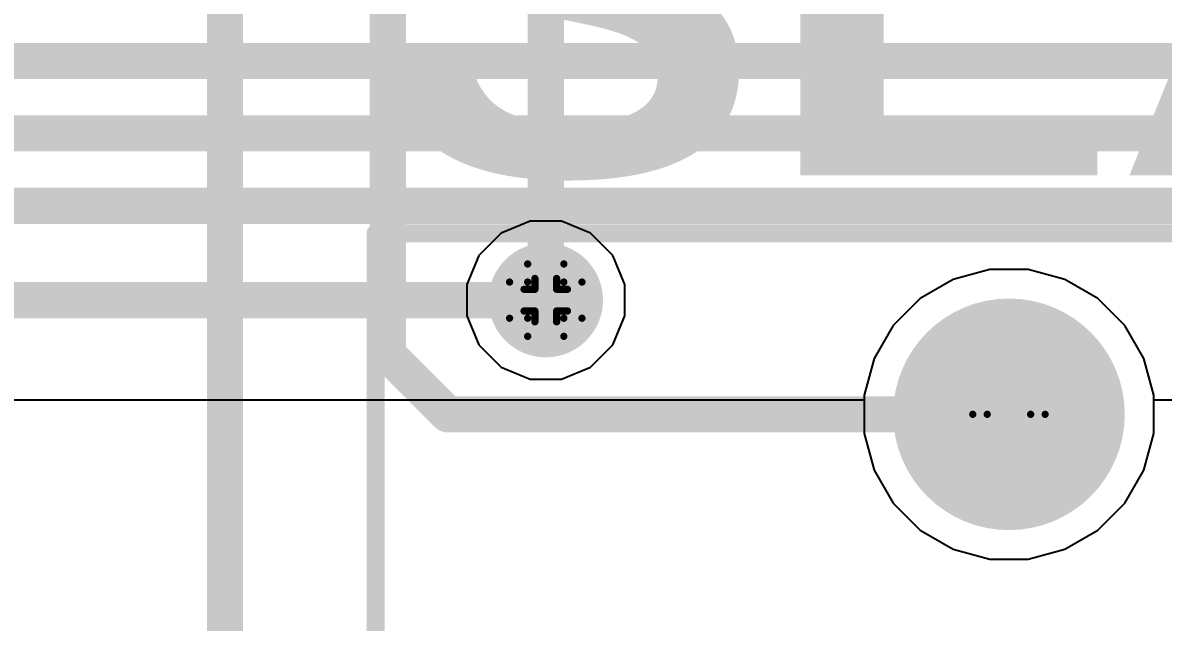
# Model space of a CAD drawing. Header units: inches. Extents: x -3 to 5259, y -3 to 5282.
# Drawn here: x 115.95 to 123.96, y 12.58 to 16.79 of the extents above; entities that cross this region are included whole.
import ezdxf

# ---------------------------------------------------------------- set-up
doc = ezdxf.new("R2010")
doc.units = ezdxf.units.IN
for name, color, linetype in [('Bottom Layer', 5, 'Continuous'), ('Bottom Solder', 6, 'Continuous'), ('Drill Drawing', 1, 'Continuous'), ('Layer 1', 16, 'Continuous'), ('Layer 2', 76, 'Continuous'), ('Multi-Layer', 9, 'Continuous'), ('Pad Holes', 156, 'Continuous'), ('Top Layer', 1, 'Continuous'), ('Top Overlay', 2, 'Continuous'), ('Top Solder', 216, 'Continuous'), ('Via Holes', 16, 'Continuous')]:
    doc.layers.add(name, color=color, linetype=linetype)
doc.styles.add('Arial Black_Bold', font='', dxfattribs={"height": 0.2})
doc.styles.get('Arial Black_Bold').set_extended_font_data('Arial Black', bold=True)

# ---------------------------------------------------------------- blocks, each defined once
blk = doc.blocks.new('HC_RJ45_5622_1_6_Y_188')
at = {"layer": 'Bottom Layer'}
h = blk.add_hatch(color=5, dxfattribs=at)
edge = h.paths.add_edge_path()
edge.add_arc((-3.1751, 4.4451), 0.762, 0, 360)
at = {"layer": 'Bottom Solder'}
h = blk.add_hatch(color=6, dxfattribs=at)
edge = h.paths.add_edge_path()
edge.add_arc((-3.1751, 4.4451), 0.8128, 0, 360)
at = {"layer": 'Layer 1'}
h = blk.add_hatch(color=16, dxfattribs=at)
edge = h.paths.add_edge_path()
edge.add_arc((-3.1751, 4.4451), 0.762, 0, 360)
at = {"layer": 'Layer 2'}
h = blk.add_hatch(color=76, dxfattribs=at)
edge = h.paths.add_edge_path()
edge.add_arc((-3.1751, 4.4451), 0.762, 0, 360)
at = {"layer": 'Multi-Layer'}
h = blk.add_hatch(color=9, dxfattribs=at)
edge = h.paths.add_edge_path()
edge.add_arc((-3.1751, 4.4451), 0.762, 0, 360)
at = {"layer": 'Pad Holes'}
h = blk.add_hatch(color=7, dxfattribs=at)
edge = h.paths.add_edge_path()
edge.add_arc((-3.1751, 4.4451), 0.5, 0, 360)
at = {"layer": 'Top Layer'}
h = blk.add_hatch(color=1, dxfattribs=at)
edge = h.paths.add_edge_path()
edge.add_arc((-3.1751, 4.4451), 0.762, 0, 360)
at = {"layer": 'Top Solder'}
h = blk.add_hatch(color=216, dxfattribs=at)
edge = h.paths.add_edge_path()
edge.add_arc((-3.1751, 4.4451), 0.8128, 0, 360)
at = {"layer": 'Top Overlay'}
for points in [[(-7.62, 5.7151, 0.127, 0.127, 0), (7.62, 5.7151, 0.127, 0.127, 0)], [(-7.62, -3.5291, 0.127, 0.127, 0), (-7.62, 5.7151, 0.127, 0.127, 0)]]:
    blk.add_lwpolyline(points, format="xyseb", dxfattribs=at)
blk.add_lwpolyline([(-7.6517, 5.7151, 0.0635, 0.0635, 1), (-7.5883, 5.7151, 0.0635, 0.0635, 1)], format="xyseb", close=True, dxfattribs=at)
blk.add_lwpolyline([(-7.6517, 5.7151, 0.0635, 0.0635, 1), (-7.5883, 5.7151, 0.0635, 0.0635, 1)], format="xyseb", close=True, dxfattribs=at)

msp = doc.modelspace()

# ---------------------------------------------------------------- hatches: boundary and pattern name
at = {"layer": 'Bottom Layer'}
h = msp.add_hatch(color=5, dxfattribs=at)
edge = h.paths.add_edge_path()
edge.add_arc((119.6246, 14.8391), 0.3, 0, 360)
at = {"layer": 'Bottom Solder'}
h = msp.add_hatch(color=6, dxfattribs=at)
edge = h.paths.add_edge_path()
edge.add_arc((119.6246, 14.8391), 0.4016, 0, 360)
at = {"layer": 'Layer 1'}
h = msp.add_hatch(color=16, dxfattribs=at)
edge = h.paths.add_edge_path()
edge.add_arc((119.6246, 14.8391), 0.3, 0, 360)
at = {"layer": 'Layer 2'}
h = msp.add_hatch(color=76, dxfattribs=at)
edge = h.paths.add_edge_path()
edge.add_arc((119.6246, 14.8391), 0.3, 0, 360)
at = {"layer": 'Top Layer'}
h = msp.add_hatch(color=1, dxfattribs=at)
edge = h.paths.add_edge_path()
edge.add_arc((119.6246, 14.8391), 0.3, 0, 360)
at = {"layer": 'Top Solder'}
h = msp.add_hatch(color=216, dxfattribs=at)
edge = h.paths.add_edge_path()
edge.add_arc((119.6246, 14.8391), 0.4016, 0, 360)
at = {"layer": 'Via Holes'}
h = msp.add_hatch(color=7, dxfattribs=at)
edge = h.paths.add_edge_path()
edge.add_arc((119.6246, 14.8391), 0.15, 0, 360)

# ---------------------------------------------------------------- linework, layer by layer
at = {"layer": 'Bottom Layer'}
for p, q in [((119.5144, 15.3931), (119.3108, 15.3088)), ((119.5144, 15.3931), (119.3108, 15.3088)), ((119.7348, 15.3931), (119.5144, 15.3931)), ((119.7348, 15.3931), (119.5144, 15.3931)), ((119.9385, 15.3088), (119.7348, 15.3931)), ((119.9385, 15.3088), (119.7348, 15.3931)), ((119.3108, 15.3088), (119.155, 15.153)), ((119.3108, 15.3088), (119.155, 15.153)), ((120.0943, 15.153), (119.9385, 15.3088)), ((120.0943, 15.153), (119.9385, 15.3088)), ((119.155, 15.153), (119.0706, 14.9493)), ((119.155, 15.153), (119.0706, 14.9493)), ((120.1786, 14.9493), (120.0943, 15.153)), ((120.1786, 14.9493), (120.0943, 15.153)), ((122.7417, 15.0538), (122.4833, 14.9846)), ((122.7417, 15.0538), (122.4833, 14.9846)), ((123.0092, 15.0538), (122.7417, 15.0538)), ((123.0092, 15.0538), (122.7417, 15.0538)), ((123.2676, 14.9846), (123.0092, 15.0538)), ((123.2676, 14.9846), (123.0092, 15.0538)), ((122.4833, 14.9846), (122.2516, 14.8508)), ((122.4833, 14.9846), (122.2516, 14.8508)), ((123.4993, 14.8508), (123.2676, 14.9846)), ((123.4993, 14.8508), (123.2676, 14.9846)), ((119.0706, 14.9493), (119.0706, 14.729)), ((119.0706, 14.9493), (119.0706, 14.729)), ((120.1786, 14.729), (120.1786, 14.9493)), ((120.1786, 14.729), (120.1786, 14.9493)), ((122.2516, 14.8508), (122.0624, 14.6616)), ((122.2516, 14.8508), (122.0624, 14.6616)), ((123.6884, 14.6616), (123.4993, 14.8508)), ((123.6884, 14.6616), (123.4993, 14.8508)), ((119.0706, 14.729), (119.155, 14.5253)), ((119.0706, 14.729), (119.155, 14.5253)), ((120.0943, 14.5253), (120.1786, 14.729)), ((120.0943, 14.5253), (120.1786, 14.729)), ((122.0624, 14.6616), (121.9287, 14.43)), ((122.0624, 14.6616), (121.9287, 14.43)), ((123.8222, 14.43), (123.6884, 14.6616)), ((123.8222, 14.43), (123.6884, 14.6616)), ((119.155, 14.5253), (119.3108, 14.3695)), ((119.155, 14.5253), (119.3108, 14.3695)), ((119.9385, 14.3695), (120.0943, 14.5253)), ((119.9385, 14.3695), (120.0943, 14.5253)), ((121.9287, 14.43), (121.8594, 14.1716)), ((121.9287, 14.43), (121.8594, 14.1716)), ((123.8914, 14.1716), (123.8222, 14.43)), ((123.8914, 14.1716), (123.8222, 14.43)), ((119.3108, 14.3695), (119.5144, 14.2852)), ((119.3108, 14.3695), (119.5144, 14.2852)), ((119.7348, 14.2852), (119.9385, 14.3695)), ((119.7348, 14.2852), (119.9385, 14.3695)), ((119.5144, 14.2852), (119.7348, 14.2852)), ((119.5144, 14.2852), (119.7348, 14.2852)), ((121.8594, 14.1716), (121.8594, 13.904)), ((121.8594, 14.1716), (121.8594, 13.904)), ((123.8914, 13.904), (123.8914, 14.1716)), ((123.8914, 13.904), (123.8914, 14.1716)), ((121.8594, 13.904), (121.9287, 13.6456)), ((121.8594, 13.904), (121.9287, 13.6456)), ((123.8222, 13.6456), (123.8914, 13.904)), ((123.8222, 13.6456), (123.8914, 13.904)), ((121.9287, 13.6456), (122.0624, 13.414)), ((121.9287, 13.6456), (122.0624, 13.414)), ((123.6884, 13.414), (123.8222, 13.6456)), ((123.6884, 13.414), (123.8222, 13.6456)), ((122.0624, 13.414), (122.2516, 13.2248)), ((122.0624, 13.414), (122.2516, 13.2248)), ((123.4993, 13.2248), (123.6884, 13.414)), ((123.4993, 13.2248), (123.6884, 13.414)), ((122.2516, 13.2248), (122.4833, 13.091)), ((122.2516, 13.2248), (122.4833, 13.091)), ((123.2676, 13.091), (123.4993, 13.2248)), ((123.2676, 13.091), (123.4993, 13.2248)), ((122.4833, 13.091), (122.7417, 13.0218)), ((122.4833, 13.091), (122.7417, 13.0218)), ((123.0092, 13.0218), (123.2676, 13.091)), ((123.0092, 13.0218), (123.2676, 13.091)), ((122.7417, 13.0218), (123.0092, 13.0218)), ((122.7417, 13.0218), (123.0092, 13.0218))]:
    msp.add_line(p, q, dxfattribs=at)
at = {"layer": 'Drill Drawing'}
for points in [[(119.4976, 14.9661, 0.0508, 0.0508, 0), (119.4976, 15.0931, 0.0508, 0.0508, 0)], [(119.4976, 15.0931, 0.0508, 0.0508, 0), (119.7516, 15.0931, 0.0508, 0.0508, 0)], [(119.7516, 14.9661, 0.0508, 0.0508, 0), (119.7516, 15.0931, 0.0508, 0.0508, 0)], [(119.3706, 14.7121, 0.0508, 0.0508, 0), (119.3706, 14.9661, 0.0508, 0.0508, 0)], [(119.3706, 14.9661, 0.0508, 0.0508, 0), (119.4976, 14.9661, 0.0508, 0.0508, 0)], [(119.5484, 14.9153, 0.0508, 0.0508, 0), (119.5484, 14.9915, 0.0508, 0.0508, 0)], [(119.5484, 14.9915, 0.0508, 0.0508, 0), (119.7008, 14.9915, 0.0508, 0.0508, 0)], [(119.7008, 14.9153, 0.0508, 0.0508, 0), (119.7008, 14.9915, 0.0508, 0.0508, 0)], [(119.7516, 14.9661, 0.0508, 0.0508, 0), (119.8786, 14.9661, 0.0508, 0.0508, 0)], [(119.8786, 14.7121, 0.0508, 0.0508, 0), (119.8786, 14.9661, 0.0508, 0.0508, 0)], [(119.4722, 14.7629, 0.0508, 0.0508, 0), (119.4722, 14.9153, 0.0508, 0.0508, 0)], [(119.4722, 14.9153, 0.0508, 0.0508, 0), (119.5484, 14.9153, 0.0508, 0.0508, 0)], [(119.7008, 14.9153, 0.0508, 0.0508, 0), (119.777, 14.9153, 0.0508, 0.0508, 0)], [(119.777, 14.7629, 0.0508, 0.0508, 0), (119.777, 14.9153, 0.0508, 0.0508, 0)], [(119.3706, 14.7121, 0.0508, 0.0508, 0), (119.4976, 14.7121, 0.0508, 0.0508, 0)], [(119.4722, 14.7629, 0.0508, 0.0508, 0), (119.5484, 14.7629, 0.0508, 0.0508, 0)], [(119.4976, 14.5851, 0.0508, 0.0508, 0), (119.4976, 14.7121, 0.0508, 0.0508, 0)], [(119.5484, 14.6867, 0.0508, 0.0508, 0), (119.5484, 14.7629, 0.0508, 0.0508, 0)], [(119.7008, 14.7629, 0.0508, 0.0508, 0), (119.777, 14.7629, 0.0508, 0.0508, 0)], [(119.7008, 14.6867, 0.0508, 0.0508, 0), (119.7008, 14.7629, 0.0508, 0.0508, 0)], [(119.7516, 14.7121, 0.0508, 0.0508, 0), (119.8786, 14.7121, 0.0508, 0.0508, 0)], [(119.7516, 14.5851, 0.0508, 0.0508, 0), (119.7516, 14.7121, 0.0508, 0.0508, 0)], [(119.5484, 14.6867, 0.0508, 0.0508, 0), (119.7008, 14.6867, 0.0508, 0.0508, 0)], [(119.4976, 14.5851, 0.0508, 0.0508, 0), (119.7516, 14.5851, 0.0508, 0.0508, 0)]]:
    msp.add_lwpolyline(points, format="xyseb", dxfattribs=at)
for points in [[(119.4849, 15.0931, 0.0254, 0.0254, 1), (119.5103, 15.0931, 0.0254, 0.0254, 1)], [(119.4849, 15.0931, 0.0254, 0.0254, 1), (119.5103, 15.0931, 0.0254, 0.0254, 1)], [(119.7389, 15.0931, 0.0254, 0.0254, 1), (119.7643, 15.0931, 0.0254, 0.0254, 1)], [(119.7389, 15.0931, 0.0254, 0.0254, 1), (119.7643, 15.0931, 0.0254, 0.0254, 1)], [(119.3579, 14.9661, 0.0254, 0.0254, 1), (119.3833, 14.9661, 0.0254, 0.0254, 1)], [(119.3579, 14.9661, 0.0254, 0.0254, 1), (119.3833, 14.9661, 0.0254, 0.0254, 1)], [(119.4849, 14.9661, 0.0254, 0.0254, 1), (119.5103, 14.9661, 0.0254, 0.0254, 1)], [(119.4849, 14.9661, 0.0254, 0.0254, 1), (119.5103, 14.9661, 0.0254, 0.0254, 1)], [(119.5357, 14.9915, 0.0254, 0.0254, 1), (119.5611, 14.9915, 0.0254, 0.0254, 1)], [(119.5357, 14.9915, 0.0254, 0.0254, 1), (119.5611, 14.9915, 0.0254, 0.0254, 1)], [(119.6881, 14.9915, 0.0254, 0.0254, 1), (119.7135, 14.9915, 0.0254, 0.0254, 1)], [(119.6881, 14.9915, 0.0254, 0.0254, 1), (119.7135, 14.9915, 0.0254, 0.0254, 1)], [(119.7389, 14.9661, 0.0254, 0.0254, 1), (119.7643, 14.9661, 0.0254, 0.0254, 1)], [(119.7389, 14.9661, 0.0254, 0.0254, 1), (119.7643, 14.9661, 0.0254, 0.0254, 1)], [(119.8659, 14.9661, 0.0254, 0.0254, 1), (119.8913, 14.9661, 0.0254, 0.0254, 1)], [(119.8659, 14.9661, 0.0254, 0.0254, 1), (119.8913, 14.9661, 0.0254, 0.0254, 1)], [(119.4595, 14.9153, 0.0254, 0.0254, 1), (119.4849, 14.9153, 0.0254, 0.0254, 1)], [(119.4595, 14.9153, 0.0254, 0.0254, 1), (119.4849, 14.9153, 0.0254, 0.0254, 1)], [(119.5357, 14.9153, 0.0254, 0.0254, 1), (119.5611, 14.9153, 0.0254, 0.0254, 1)], [(119.5357, 14.9153, 0.0254, 0.0254, 1), (119.5611, 14.9153, 0.0254, 0.0254, 1)], [(119.6881, 14.9153, 0.0254, 0.0254, 1), (119.7135, 14.9153, 0.0254, 0.0254, 1)], [(119.6881, 14.9153, 0.0254, 0.0254, 1), (119.7135, 14.9153, 0.0254, 0.0254, 1)], [(119.7643, 14.9153, 0.0254, 0.0254, 1), (119.7897, 14.9153, 0.0254, 0.0254, 1)], [(119.7643, 14.9153, 0.0254, 0.0254, 1), (119.7897, 14.9153, 0.0254, 0.0254, 1)], [(119.3579, 14.7121, 0.0254, 0.0254, 1), (119.3833, 14.7121, 0.0254, 0.0254, 1)], [(119.3579, 14.7121, 0.0254, 0.0254, 1), (119.3833, 14.7121, 0.0254, 0.0254, 1)], [(119.4595, 14.7629, 0.0254, 0.0254, 1), (119.4849, 14.7629, 0.0254, 0.0254, 1)], [(119.4595, 14.7629, 0.0254, 0.0254, 1), (119.4849, 14.7629, 0.0254, 0.0254, 1)], [(119.4849, 14.7121, 0.0254, 0.0254, 1), (119.5103, 14.7121, 0.0254, 0.0254, 1)], [(119.4849, 14.7121, 0.0254, 0.0254, 1), (119.5103, 14.7121, 0.0254, 0.0254, 1)], [(119.5357, 14.7629, 0.0254, 0.0254, 1), (119.5611, 14.7629, 0.0254, 0.0254, 1)], [(119.5357, 14.7629, 0.0254, 0.0254, 1), (119.5611, 14.7629, 0.0254, 0.0254, 1)], [(119.6881, 14.7629, 0.0254, 0.0254, 1), (119.7135, 14.7629, 0.0254, 0.0254, 1)], [(119.6881, 14.7629, 0.0254, 0.0254, 1), (119.7135, 14.7629, 0.0254, 0.0254, 1)], [(119.7389, 14.7121, 0.0254, 0.0254, 1), (119.7643, 14.7121, 0.0254, 0.0254, 1)], [(119.7389, 14.7121, 0.0254, 0.0254, 1), (119.7643, 14.7121, 0.0254, 0.0254, 1)], [(119.7643, 14.7629, 0.0254, 0.0254, 1), (119.7897, 14.7629, 0.0254, 0.0254, 1)], [(119.7643, 14.7629, 0.0254, 0.0254, 1), (119.7897, 14.7629, 0.0254, 0.0254, 1)], [(119.8659, 14.7121, 0.0254, 0.0254, 1), (119.8913, 14.7121, 0.0254, 0.0254, 1)], [(119.8659, 14.7121, 0.0254, 0.0254, 1), (119.8913, 14.7121, 0.0254, 0.0254, 1)], [(119.5357, 14.6867, 0.0254, 0.0254, 1), (119.5611, 14.6867, 0.0254, 0.0254, 1)], [(119.5357, 14.6867, 0.0254, 0.0254, 1), (119.5611, 14.6867, 0.0254, 0.0254, 1)], [(119.6881, 14.6867, 0.0254, 0.0254, 1), (119.7135, 14.6867, 0.0254, 0.0254, 1)], [(119.6881, 14.6867, 0.0254, 0.0254, 1), (119.7135, 14.6867, 0.0254, 0.0254, 1)], [(119.4849, 14.5851, 0.0254, 0.0254, 1), (119.5103, 14.5851, 0.0254, 0.0254, 1)], [(119.4849, 14.5851, 0.0254, 0.0254, 1), (119.5103, 14.5851, 0.0254, 0.0254, 1)], [(119.7389, 14.5851, 0.0254, 0.0254, 1), (119.7643, 14.5851, 0.0254, 0.0254, 1)], [(119.7389, 14.5851, 0.0254, 0.0254, 1), (119.7643, 14.5851, 0.0254, 0.0254, 1)], [(123.1294, 14.0378, 0.0508, 0.0508, 1), (122.6214, 14.0378, 0.0508, 0.0508, 1)], [(123.0278, 14.0378, 0.0508, 0.0508, 1), (122.723, 14.0378, 0.0508, 0.0508, 1)], [(122.6087, 14.0378, 0.0254, 0.0254, 1), (122.6341, 14.0378, 0.0254, 0.0254, 1)], [(122.7103, 14.0378, 0.0254, 0.0254, 1), (122.7357, 14.0378, 0.0254, 0.0254, 1)], [(123.0151, 14.0378, 0.0254, 0.0254, 1), (123.0405, 14.0378, 0.0254, 0.0254, 1)], [(123.1167, 14.0378, 0.0254, 0.0254, 1), (123.1421, 14.0378, 0.0254, 0.0254, 1)]]:
    msp.add_lwpolyline(points, format="xyseb", close=True, dxfattribs=at)
at = {"layer": 'Layer 1'}
for p, q in [((119.5144, 15.3931), (119.3108, 15.3088)), ((119.7348, 15.3931), (119.5144, 15.3931)), ((119.9385, 15.3088), (119.7348, 15.3931)), ((119.3108, 15.3088), (119.155, 15.153)), ((120.0943, 15.153), (119.9385, 15.3088)), ((119.155, 15.153), (119.0706, 14.9493)), ((120.1786, 14.9493), (120.0943, 15.153)), ((122.7417, 15.0538), (122.4833, 14.9846)), ((123.0092, 15.0538), (122.7417, 15.0538)), ((123.2676, 14.9846), (123.0092, 15.0538)), ((122.4833, 14.9846), (122.2516, 14.8508)), ((123.4993, 14.8508), (123.2676, 14.9846)), ((119.0706, 14.9493), (119.0706, 14.729)), ((120.1786, 14.729), (120.1786, 14.9493)), ((122.2516, 14.8508), (122.0624, 14.6616)), ((123.6884, 14.6616), (123.4993, 14.8508)), ((119.0706, 14.729), (119.155, 14.5253)), ((120.0943, 14.5253), (120.1786, 14.729)), ((122.0624, 14.6616), (121.9287, 14.43)), ((123.8222, 14.43), (123.6884, 14.6616)), ((119.155, 14.5253), (119.3108, 14.3695)), ((119.9385, 14.3695), (120.0943, 14.5253)), ((121.9287, 14.43), (121.8594, 14.1716)), ((123.8914, 14.1716), (123.8222, 14.43)), ((119.3108, 14.3695), (119.5144, 14.2852)), ((119.7348, 14.2852), (119.9385, 14.3695)), ((119.5144, 14.2852), (119.7348, 14.2852)), ((121.8594, 14.1716), (121.8594, 13.904)), ((123.8914, 13.904), (123.8914, 14.1716)), ((121.8594, 13.904), (121.9287, 13.6456)), ((123.8222, 13.6456), (123.8914, 13.904)), ((121.9287, 13.6456), (122.0624, 13.414)), ((123.6884, 13.414), (123.8222, 13.6456)), ((122.0624, 13.414), (122.2516, 13.2248)), ((123.4993, 13.2248), (123.6884, 13.414)), ((122.2516, 13.2248), (122.4833, 13.091)), ((123.2676, 13.091), (123.4993, 13.2248)), ((122.4833, 13.091), (122.7417, 13.0218)), ((123.0092, 13.0218), (123.2676, 13.091)), ((122.7417, 13.0218), (123.0092, 13.0218))]:
    msp.add_line(p, q, dxfattribs=at)
at = {"layer": 'Layer 2'}
for p, q in [((66.2805, 14.1389), (121.8594, 14.1389)), ((121.8594, 14.1389), (121.8594, 13.904)), ((123.8914, 13.904), (123.8914, 14.1389)), ((123.8914, 14.1389), (124.3995, 14.1389)), ((121.8594, 13.904), (121.9287, 13.6456)), ((123.8222, 13.6456), (123.8914, 13.904)), ((121.9287, 13.6456), (122.0624, 13.414)), ((123.6884, 13.414), (123.8222, 13.6456)), ((122.0624, 13.414), (122.2516, 13.2248)), ((123.4993, 13.2248), (123.6884, 13.414)), ((122.2516, 13.2248), (122.4833, 13.091)), ((123.2676, 13.091), (123.4993, 13.2248)), ((122.4833, 13.091), (122.7417, 13.0218)), ((123.0092, 13.0218), (123.2676, 13.091)), ((122.7417, 13.0218), (123.0092, 13.0218))]:
    msp.add_line(p, q, dxfattribs=at)
for points in [[(66.9377, 16.5176, 0.254, 0.254, 0), (126.5362, 16.5176, 0.254, 0.254, 0)], [(66.7273, 16.0096, 0.254, 0.254, 0), (127.331, 16.0096, 0.254, 0.254, 0)], [(66.5169, 15.5016, 0.254, 0.254, 0), (132.6763, 15.5016, 0.254, 0.254, 0)], [(66.4609, 14.8391, 0.254, 0.254, 0), (119.6246, 14.8391, 0.254, 0.254, 0)]]:
    msp.add_lwpolyline(points, format="xyseb", dxfattribs=at)
msp.add_lwpolyline([(119.5611, 14.8391, 0.127, 0.127, 1), (119.6881, 14.8391, 0.127, 0.127, 1)], format="xyseb", close=True, dxfattribs=at)
at = {"layer": 'Top Layer'}
for points in [[(117.3734, 11.8534, 0.254, 0.254, 0), (117.3734, 20.0097, 0.254, 0.254, 0)], [(118.5164, 14.4585, 0.254, 0.254, 0), (118.5164, 20.0097, 0.254, 0.254, 0)], [(119.6249, 14.8394, 0.254, 0.254, 0), (119.6249, 20.0091, 0.254, 0.254, 0)], [(119.6246, 14.8391, 0.254, 0.254, 0), (119.6249, 14.8394, 0.254, 0.254, 0)], [(118.5164, 14.4585, 0.254, 0.254, 0), (118.9371, 14.0378, 0.254, 0.254, 0)], [(118.9371, 14.0378, 0.254, 0.254, 0), (122.8754, 14.0378, 0.254, 0.254, 0)]]:
    msp.add_lwpolyline(points, format="xyseb", dxfattribs=at)
for points in [[(119.5611, 14.8391, 0.127, 0.127, 1), (119.6881, 14.8391, 0.127, 0.127, 1)], [(119.5614, 14.8394, 0.127, 0.127, 1), (119.6884, 14.8394, 0.127, 0.127, 1)], [(119.5614, 14.8394, 0.127, 0.127, 1), (119.6884, 14.8394, 0.127, 0.127, 1)], [(118.4529, 14.4585, 0.127, 0.127, 1), (118.5799, 14.4585, 0.127, 0.127, 1)], [(118.4529, 14.4585, 0.127, 0.127, 1), (118.5799, 14.4585, 0.127, 0.127, 1)], [(118.8736, 14.0378, 0.127, 0.127, 1), (119.0006, 14.0378, 0.127, 0.127, 1)], [(118.8736, 14.0378, 0.127, 0.127, 1), (119.0006, 14.0378, 0.127, 0.127, 1)], [(122.8119, 14.0378, 0.127, 0.127, 1), (122.9389, 14.0378, 0.127, 0.127, 1)]]:
    msp.add_lwpolyline(points, format="xyseb", close=True, dxfattribs=at)

# ---------------------------------------------------------------- block references
msp.add_blockref('HC_RJ45_5622_1_6_Y_188', (126.0505, 9.5927))

# ---------------------------------------------------------------- texts
at = {"layer": 'Top Overlay', "style": 'Arial Black_Bold'}
msp.add_text('SLAVE CAN IN', height=2.54, rotation=360, dxfattribs=at).set_placement((118.4305, 15.7146))

doc.saveas('drawing.dxf')
